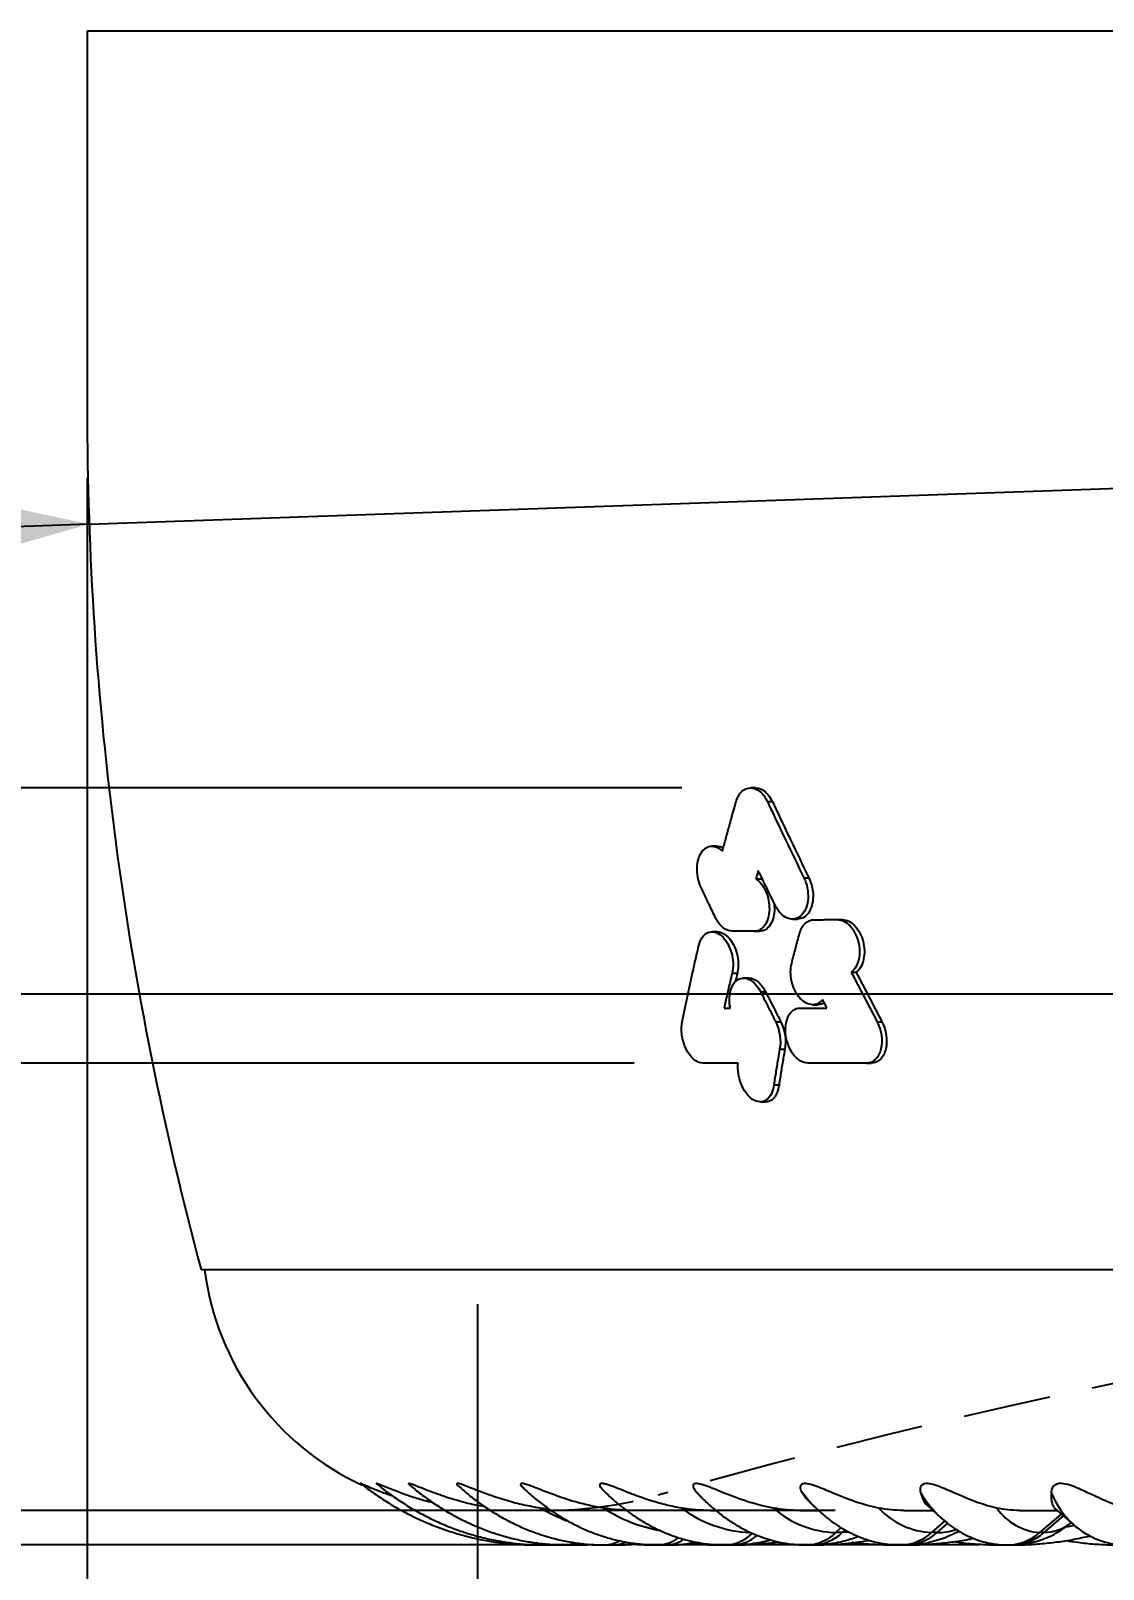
# Model space of a CAD drawing. Header units: millimetres. Extents: x 10 to 412, y 8 to 584.
# Drawn here: x 291.23 to 306.82, y 323.95 to 346.31 of the extents above; entities that cross this region are included whole.
import ezdxf

# ---------------------------------------------------------------- set-up
doc = ezdxf.new("R2010")
doc.units = ezdxf.units.MM
doc.linetypes.add('HIDDEN', pattern=[1.905, 1.27, -0.635])
for name, color, linetype in [('DETAIL', 3, 'Continuous'), ('DIMENSIONS', 2, 'Continuous'), ('HIDDEN', 3, 'HIDDEN'), ('TEXT', 2, 'Continuous')]:
    doc.layers.add(name, color=color, linetype=linetype)
doc.layers.add('OUTLINE', color=7, linetype='Continuous', lineweight=25)
doc.styles.add('SLDTEXTSTYLE0', font='TXT', dxfattribs={"width": 0.75})
doc.dimstyles.new('SLDDIMSTYLE0', dxfattribs={"dimtxt": 3.5, "dimasz": 2, "dimexe": 0, "dimexo": 0.0625, "dimgap": 0.875, "dimtad": 1, "dimrnd": 1e-09, "dimzin": 12, "dimdsep": 46, "dimtxsty": 'SLDTEXTSTYLE0', "dimsah": 1, "dimcen": 0.09, "dimadec": 0, "dimazin": 3, "dimtfac": 1, "dimtmove": 0, "dimatfit": 0, "dimfxl": 0, "dimfrac": 2, "dimtolj": 1, "dimtzin": 12, "dimarcsym": 0})
doc.dimstyles.new('SLDDIMSTYLE1', dxfattribs={"dimtxt": 3.5, "dimasz": 2, "dimexe": 0, "dimexo": 0.0625, "dimgap": 0.875, "dimtad": 1, "dimrnd": 1e-09, "dimzin": 12, "dimdsep": 46, "dimtxsty": 'SLDTEXTSTYLE0', "dimsah": 1, "dimcen": 0, "dimadec": 0, "dimazin": 3, "dimtfac": 1, "dimtofl": 0, "dimtmove": 0, "dimatfit": 3, "dimfxl": 0, "dimfrac": 2, "dimtolj": 1, "dimtzin": 12, "dimarcsym": 0})
doc.dimstyles.new('SLDDIMSTYLE10', dxfattribs={"dimtxt": 3.5, "dimasz": 2, "dimexe": 0, "dimexo": 0.0625, "dimgap": 0.875, "dimtad": 1, "dimrnd": 1e-09, "dimzin": 12, "dimdsep": 46, "dimtxsty": 'SLDTEXTSTYLE0', "dimsah": 1, "dimcen": 0.09, "dimadec": 0, "dimazin": 3, "dimtol": 1, "dimtp": 1.4, "dimtm": 1.4, "dimtfac": 1, "dimtofl": 0, "dimtmove": 0, "dimatfit": 3, "dimfxl": 0, "dimfrac": 2, "dimtolj": 1, "dimarcsym": 0})
doc.dimstyles.new('SLDDIMSTYLE12', dxfattribs={"dimtxt": 0.18, "dimasz": 2, "dimexe": 0, "dimexo": 0.0625, "dimgap": 0, "dimtad": 0, "dimtih": 1, "dimtoh": 1, "dimdec": 0, "dimrnd": 1e-09, "dimzin": 0, "dimdsep": 46, "dimtxsty": 'Standard', "dimsah": 1, "dimcen": 0.09, "dimadec": 0, "dimazin": 0, "dimtfac": 2, "dimtdec": 0, "dimtofl": 0, "dimtmove": 0, "dimatfit": 3, "dimfxl": 0, "dimfrac": 2, "dimtolj": 1, "dimtzin": 0, "dimarcsym": 0})
doc.dimstyles.new('SLDDIMSTYLE3', dxfattribs={"dimtxt": 3.5, "dimasz": 1, "dimexe": 0, "dimexo": 0.0625, "dimgap": 0.875, "dimtad": 1, "dimrnd": 1e-09, "dimdsep": 46, "dimtxsty": 'SLDTEXTSTYLE0', "dimblk1": 'DOT', "dimsah": 1, "dimcen": 0.09, "dimadec": 0, "dimazin": 2, "dimtfac": 1, "dimtmove": 0, "dimatfit": 0, "dimldrblk": 'DOT', "dimfxl": 0, "dimfrac": 2, "dimtolj": 1, "dimtzin": 12, "dimarcsym": 0})
doc.dimstyles.new('SLDDIMSTYLE4', dxfattribs={"dimtxt": 3.5, "dimasz": 2, "dimexe": 0, "dimexo": 0.0625, "dimgap": 0.875, "dimtad": 1, "dimrnd": 1e-09, "dimzin": 12, "dimdsep": 46, "dimtxsty": 'SLDTEXTSTYLE0', "dimsah": 1, "dimcen": 0.09, "dimadec": 0, "dimazin": 3, "dimtol": 1, "dimtp": 1.5, "dimtm": 1.5, "dimtfac": 1, "dimtofl": 0, "dimtmove": 0, "dimatfit": 3, "dimfxl": 0, "dimfrac": 2, "dimtolj": 1, "dimarcsym": 0})
doc.dimstyles.new('SLDDIMSTYLE8', dxfattribs={"dimtxt": 3.5, "dimasz": 2, "dimexe": 0, "dimexo": 0.0625, "dimgap": 0.875, "dimtad": 1, "dimrnd": 1e-09, "dimzin": 12, "dimdsep": 46, "dimtxsty": 'SLDTEXTSTYLE0', "dimsah": 1, "dimcen": 0.09, "dimadec": 0, "dimazin": 3, "dimtfac": 1, "dimtofl": 0, "dimtmove": 0, "dimatfit": 3, "dimfxl": 0, "dimfrac": 2, "dimtolj": 1, "dimtzin": 12, "dimarcsym": 0})
doc.dimstyles.new('SLDDIMSTYLE9', dxfattribs={"dimtxt": 3.5, "dimasz": 2, "dimexe": 0, "dimexo": 0.0625, "dimgap": 0.875, "dimtad": 1, "dimrnd": 1e-09, "dimzin": 12, "dimdsep": 46, "dimtxsty": 'SLDTEXTSTYLE0', "dimsah": 1, "dimcen": 0, "dimadec": 0, "dimazin": 3, "dimtfac": 1, "dimtofl": 0, "dimtmove": 0, "dimatfit": 3, "dimfxl": 0, "dimfrac": 2, "dimtolj": 1, "dimtzin": 12, "dimarcsym": 0})

# ---------------------------------------------------------------- blocks, each defined once
blk = doc.blocks.new('_D_1')
at = {"layer": 'DIMENSIONS'}
blk.add_line((312.899, 327.714), (304.925, 381.509), dxfattribs=at)
blk.add_solid([(312.899, 327.714), (313.1, 329.766), (312.111, 329.619)], dxfattribs=at)
at = {"layer": 'DIMENSIONS', "char_height": 3.5, "attachment_point": 1, "rotation": 278.4315, "style": 'SLDTEXTSTYLE0'}
for s, insert in [('R', (309.62, 380.601)), ('100,95', (310.035, 377.798))]:
    blk.add_mtext(s, dxfattribs=dict(at, insert=insert))
blk = doc.blocks.new('_Dot')
at = {"color": 0, "linetype": 'ByBlock', "lineweight": -2}
blk.add_line((-0.5, 0), (-1, 0), dxfattribs=at)
at = {"color": 0, "linetype": 'ByBlock', "const_width": 0.5}
blk.add_lwpolyline([(-0.25, 0, 1), (0.25, 0, 1)], format="xyb", close=True, dxfattribs=at)
blk = doc.blocks.new('_D_3')
at = {"layer": 'DIMENSIONS'}
for p, q in [((283.904, 324.805), (283.904, 328.805)), ((297.725, 324.805), (281.904, 324.805)), ((283.904, 324.805), (283.904, 324.305)), ((299.099, 324.305), (281.904, 324.305)), ((283.904, 324.305), (283.904, 311.486))]:
    blk.add_line(p, q, dxfattribs=at)
blk.add_solid([(283.904, 324.305), (283.404, 322.305), (284.404, 322.305)], dxfattribs=at)
at = {"layer": 'DIMENSIONS', "rotation": 270.0000000000004}
blk.add_blockref('_Dot', (283.904, 324.805), dxfattribs=at)
at = {"layer": 'DIMENSIONS', "insert": (279.392, 313.074), "char_height": 3.5, "attachment_point": 1, "rotation": 90, "style": 'SLDTEXTSTYLE0'}
blk.add_mtext('0,5', dxfattribs=at)
blk = doc.blocks.new('_D_4')
at = {"layer": 'DIMENSIONS'}
for p, q in [((316.213, 571.805), (257.7, 571.805)), ((259.7, 324.805), (259.7, 571.805)), ((297.725, 324.805), (257.7, 324.805))]:
    blk.add_line(p, q, dxfattribs=at)
for points in [[(259.7, 571.805), (259.2, 569.805), (260.2, 569.805)], [(259.7, 324.805), (260.2, 326.805), (259.2, 326.805)]]:
    blk.add_solid(points, dxfattribs=at)
at = {"layer": 'DIMENSIONS', "attachment_point": 1, "rotation": 90, "style": 'SLDTEXTSTYLE0'}
for s, insert, char_height in [('±1,50', (256.2, 448.683), 2.5), ('247', (255.188, 439.632), 3.5)]:
    blk.add_mtext(s, dxfattribs=dict(at, insert=insert, char_height=char_height))
blk = doc.blocks.new('_D_19')
at = {"layer": 'DIMENSIONS'}
for p, q in [((311.761, 332.305), (267.15, 332.305)), ((269.15, 324.805), (269.15, 332.305)), ((297.725, 324.805), (267.15, 324.805)), ((269.15, 324.805), (269.15, 316.6))]:
    blk.add_line(p, q, dxfattribs=at)
for points in [[(269.15, 332.305), (268.65, 330.305), (269.65, 330.305)], [(269.15, 324.805), (269.65, 326.805), (268.65, 326.805)]]:
    blk.add_solid(points, dxfattribs=at)
at = {"layer": 'DIMENSIONS', "insert": (264.638, 316.6), "char_height": 3.5, "attachment_point": 1, "rotation": 90, "style": 'SLDTEXTSTYLE0'}
blk.add_mtext('7,5', dxfattribs=at)
blk = doc.blocks.new('_D_32')
at = {"layer": 'DIMENSIONS'}
for q in [(340.05, 340.805), (281.446, 338.767)]:
    blk.add_line((292.079, 339.137), q, dxfattribs=at)
blk.add_solid([(292.079, 339.137), (290.063, 339.567), (290.098, 338.568)], dxfattribs=at)
at = {"layer": 'DIMENSIONS', "insert": (281.289, 343.273), "char_height": 3.5, "attachment_point": 1, "rotation": 1.9917, "style": 'SLDTEXTSTYLE0'}
blk.add_mtext('R48', dxfattribs=at)
blk = doc.blocks.new('_D_34')
at = {"layer": 'DIMENSIONS'}
for p, q in [((297.725, 327.805), (297.725, 305.606)), ((357.675, 327.805), (357.675, 305.606)), ((357.675, 307.606), (297.725, 307.606))]:
    blk.add_line(p, q, dxfattribs=at)
for points in [[(297.725, 307.606), (299.725, 307.106), (299.725, 308.106)], [(357.675, 307.606), (355.675, 308.106), (355.675, 307.106)]]:
    blk.add_solid(points, dxfattribs=at)
at = {"layer": 'DIMENSIONS', "char_height": 3.5, "attachment_point": 1, "style": 'SLDTEXTSTYLE0'}
for s, insert in [('%%c', (319.242, 312.118)), ('59,95', (324.521, 312.171))]:
    blk.add_mtext(s, dxfattribs=dict(at, insert=insert))
blk = doc.blocks.new('_D_35')
at = {"layer": 'DIMENSIONS'}
for p, q in [((275.693, 335.305), (275.693, 341.583)), ((300.692, 335.305), (273.693, 335.305)), ((275.693, 331.305), (275.693, 335.305)), ((299.999, 331.305), (273.693, 331.305)), ((275.693, 331.305), (275.693, 327.305))]:
    blk.add_line(p, q, dxfattribs=at)
for points in [[(275.693, 335.305), (276.193, 337.305), (275.193, 337.305)], [(275.693, 331.305), (275.193, 329.305), (276.193, 329.305)]]:
    blk.add_solid(points, dxfattribs=at)
at = {"layer": 'DIMENSIONS', "insert": (271.181, 338.997), "char_height": 3.5, "attachment_point": 1, "rotation": 90, "style": 'SLDTEXTSTYLE0'}
blk.add_mtext('4', dxfattribs=at)
blk = doc.blocks.new('_D_39')
at = {"layer": 'DIMENSIONS'}
for p, q in [((299.999, 331.305), (273.693, 331.305)), ((275.693, 324.805), (275.693, 331.305)), ((302.92, 324.805), (273.693, 324.805)), ((275.693, 324.805), (275.693, 316.6))]:
    blk.add_line(p, q, dxfattribs=at)
for points in [[(275.693, 331.305), (275.193, 329.305), (276.193, 329.305)], [(275.693, 324.805), (276.193, 326.805), (275.193, 326.805)]]:
    blk.add_solid(points, dxfattribs=at)
at = {"layer": 'DIMENSIONS', "insert": (271.181, 316.6), "char_height": 3.5, "attachment_point": 1, "rotation": 90, "style": 'SLDTEXTSTYLE0'}
blk.add_mtext('6,5', dxfattribs=at)
blk = doc.blocks.new('_D_40')
at = {"layer": 'DIMENSIONS'}
for p, q in [((292.05, 339.805), (292.05, 299.372)), ((363.35, 339.805), (363.35, 299.372)), ((363.35, 301.372), (292.05, 301.372))]:
    blk.add_line(p, q, dxfattribs=at)
for points in [[(292.05, 301.372), (294.05, 300.872), (294.05, 301.872)], [(363.35, 301.372), (361.35, 301.872), (361.35, 300.872)]]:
    blk.add_solid(points, dxfattribs=at)
at = {"layer": 'DIMENSIONS', "attachment_point": 1, "style": 'SLDTEXTSTYLE0'}
for s, insert, char_height in [('%%c', (315.741, 305.884), 3.5), ('71,3', (321.02, 305.937), 3.5), ('±1,40', (331.364, 304.926), 2.5)]:
    blk.add_mtext(s, dxfattribs=dict(at, insert=insert, char_height=char_height))

msp = doc.modelspace()

# ---------------------------------------------------------------- linework, layer by layer
at = {"layer": 'DETAIL'}
for p, q in [((292.05013, 346.30517), (363.35013, 346.30517)), ((301.93708, 335.10517), (302.01035, 335.10517)), ((302.46871, 333.99652), (302.54098, 333.99652)), ((301.42456, 332.6138), (301.50064, 332.6138)), ((301.83763, 332.34069), (301.91269, 332.34069)), ((302.05817, 331.90459), (302.1329, 331.90459)), ((303.53244, 331.90518), (303.60287, 331.90518)), ((300.93071, 325.04574), (300.91261, 325.06514)), ((304.51429, 324.65354), (304.3248, 324.48392)), ((304.55386, 324.62027), (304.40154, 324.48392)), ((306.20623, 324.75311), (305.89444, 324.48392)), ((306.23733, 324.72633), (305.95654, 324.48392)), ((306.39366, 324.58662), (306.28335, 324.56451)), ((303.00957, 324.55559), (302.93306, 324.48392)), ((303.02385, 324.48392), (302.93306, 324.48392)), ((303.06592, 324.52333), (303.02385, 324.48392)), ((303.12685, 324.48832), (303.02385, 324.48392)), ((304.40154, 324.48392), (304.3248, 324.48392)), ((305.95654, 324.48392), (305.89444, 324.48392))]:
    msp.add_line(p, q, dxfattribs=at)
at = {"layer": 'DETAIL', "flags": 128}
for points in [[(302.63262, 324.84977), (302.54152, 324.94514), (302.44132, 325.06514)], [(298.74798, 324.31595), (298.73526, 324.31259), (298.6729, 324.30517), (298.67287, 324.30517)], [(299.14228, 324.33166), (299.08092, 324.31259), (299.01104, 324.30517), (299.011, 324.30517)], [(299.24842, 324.31992), (299.22002, 324.31259), (299.15014, 324.30517)]]:
    msp.add_lwpolyline(points, dxfattribs=at)
at = {"layer": 'DETAIL'}
for centre, radius, start, end in [((305.64455, 325.96647), 1.73481, 211.302585, 226.77786), ((307.32667, 325.59599), 1.37123, 202.776134, 226.600866), ((300.03232, 327.25233), 2.78626, 239.986401, 248.753562), ((300.78483, 326.74213), 2.26489, 237.137194, 259.568149), ((301.76498, 326.28863), 1.80582, 233.357388, 267.54035), ((302.97335, 325.9256), 1.44224, 228.845213, 268.399349), ((304.37701, 325.60391), 1.1212, 222.969478, 267.330808), ((305.96381, 325.32621), 0.84514, 215.146829, 265.291705), ((305.9354, 325.1698), 0.68621, 271.765404, 307.58307), ((299.56527, 324.72822), 0.42306, 270.299164, 300.922407), ((300.33404, 324.80776), 0.50261, 270.457817, 307.27597), ((300.44992, 324.80761), 0.50246, 270.559449, 302.939437), ((301.30952, 324.88727), 0.58215, 270.722663, 314.543143), ((301.41399, 324.88345), 0.57833, 270.703115, 310.194557), ((302.49096, 324.94118), 0.63604, 270.500338, 314.03479), ((302.58106, 324.94285), 0.63772, 270.565373, 313.974557), ((303.86416, 324.98802), 0.68286, 270.315906, 312.42067), ((303.94044, 324.98919), 0.68404, 270.359599, 312.382843), ((304.39844, 325.38269), 0.89878, 270.197392, 288.202676), ((305.41838, 325.02844), 0.72328, 270.185668, 311.16217), ((305.4802, 325.0292), 0.72404, 270.21481, 311.139577), ((299.69359, 324.72522), 0.42006, 270.317388, 294.779251)]:
    msp.add_arc(centre, radius, start, end, dxfattribs=at)
at = {"layer": 'HIDDEN'}
for centre, radius, start, end in [((327.70013, 227.85991), 100.94525, 74.2800963, 105.7199037), ((298.72494, 330.80517), 6, 270, 285.719904)]:
    msp.add_arc(centre, radius, start, end, dxfattribs=at)
at = {"layer": 'OUTLINE'}
for p, q in [((292.05013, 346.30517), (292.05013, 340.80516)), ((301.7657, 335.30516), (301.69116, 335.30516)), ((301.20518, 334.45637), (301.12838, 334.45637)), ((301.77117, 333.98334), (301.84545, 333.98334)), ((301.8518, 334.00682), (301.84545, 333.98334)), ((301.84545, 333.98334), (301.87877, 333.95094)), ((302.30203, 333.39654), (302.37594, 333.39654)), ((302.95375, 333.39003), (303.02495, 333.39003)), ((301.20803, 333.21381), (301.13041, 333.21381)), ((301.74701, 333.22029), (301.82178, 333.22029)), ((303.1566, 332.627), (303.22767, 332.627)), ((301.66575, 332.54125), (301.58847, 332.54125)), ((301.30831, 332.10516), (301.39637, 332.10516)), ((301.39318, 332.14152), (301.38507, 332.10516)), ((302.41253, 332.10518), (302.80199, 332.10518)), ((302.59499, 332.15395), (302.66969, 332.15395)), ((302.11461, 331.50572), (302.18945, 331.50572)), ((301.51235, 331.30517), (300.99858, 331.30517)), ((303.37733, 331.30517), (302.52404, 331.30517)), ((303.37733, 331.30517), (303.44862, 331.30517)), ((302.03113, 330.98796), (302.10662, 330.98796)), ((301.83298, 330.74168), (301.9113, 330.74168)), ((293.70631, 328.30517), (361.69396, 328.30517)), ((300.91261, 325.06514), (300.92402, 325.05492)), ((300.923, 325.05392), (300.93091, 325.04553)), ((298.76328, 324.82601), (298.63862, 324.83969)), ((301.11207, 324.80517), (301.18788, 324.80517)), ((302.41961, 324.80517), (302.67899, 324.80517)), ((302.53768, 324.94154), (302.64035, 324.84225)), ((302.64035, 324.84225), (302.63262, 324.84977)), ((303.91955, 324.80517), (304.34266, 324.80517)), ((304.27018, 324.87068), (304.46026, 324.6989)), ((305.60048, 324.80517), (306.14572, 324.80517)), ((306.11869, 324.82842), (306.38506, 324.59921)), ((304.46026, 324.6989), (304.45651, 324.70231)), ((298.55568, 324.30517), (298.6729, 324.30517)), ((298.6729, 324.30517), (298.82164, 324.30517)), ((298.82164, 324.30517), (298.9268, 324.30703)), ((298.82164, 324.30517), (298.82482, 324.30517)), ((298.82482, 324.30517), (298.93284, 324.30689)), ((298.89455, 324.30628), (298.98585, 324.30517)), ((298.98585, 324.30517), (299.01104, 324.30517)), ((299.01104, 324.30517), (299.15014, 324.30517)), ((299.15014, 324.30517), (299.15648, 324.30517)), ((299.52998, 324.30517), (299.56752, 324.30517)), ((299.56752, 324.30517), (299.69592, 324.30517)), ((299.69592, 324.30517), (299.70537, 324.30517)), ((305.01497, 324.30517), (300.09934, 324.30517)), ((300.28849, 324.30517), (300.33811, 324.30517)), ((300.33811, 324.30517), (300.45483, 324.30517)), ((300.45483, 324.30517), (300.46731, 324.30517)), ((301.25563, 324.30517), (301.31694, 324.30517)), ((301.31694, 324.30517), (301.42109, 324.30517)), ((301.42109, 324.30517), (301.43652, 324.30517)), ((302.42403, 324.30517), (302.49656, 324.30517)), ((302.49656, 324.30517), (302.58735, 324.30517)), ((302.58735, 324.30517), (302.6056, 324.30517)), ((303.78479, 324.30517), (303.868, 324.30517)), ((303.868, 324.30517), (303.94473, 324.30517)), ((303.94473, 324.30517), (303.96568, 324.30517)), ((305.32756, 324.30517), (305.42081, 324.30517)), ((305.42081, 324.30517), (305.48291, 324.30517)), ((305.48291, 324.30517), (305.50638, 324.30517))]:
    msp.add_line(p, q, dxfattribs=at)
at = {"layer": 'OUTLINE', "flags": 128}
msp.add_lwpolyline([(301.95625, 324.3271), (302.13226, 324.31369), (302.42403, 324.30517)], dxfattribs=at)
at = {"layer": 'OUTLINE'}
for centre, radius, start, end in [((340.05013, 340.80517), 48, 180, 195.094787), ((297.72494, 328.80517), 4, 187.180756, 245.195469), ((302.60561, 329.30517), 5, 270, 279.27785)]:
    msp.add_arc(centre, radius, start, end, dxfattribs=at)
for points, knots in [([(301.48308, 335.10516), (301.50049, 335.16469), (301.52835, 335.21551), (301.60061, 335.28562), (301.64479, 335.3051), (301.73819, 335.30523), (301.7859, 335.28595), (301.87144, 335.21574), (301.90881, 335.16479), (301.93708, 335.10516)], [0, 0, 0, 0, 0.25, 0.25, 0.5, 0.5, 0.75, 0.75, 1, 1, 1, 1]), ([(301.28305, 334.38333), (301.29922, 334.44363), (301.31552, 334.50394), (301.33196, 334.56425), (301.3484, 334.62456), (301.36498, 334.68488), (301.3817, 334.74521), (301.41495, 334.86517), (301.44875, 334.98516), (301.48308, 335.10516)], [0, 0, 0, 0, 0.000208377466, 0.000208377466, 0.000208377466, 0.000416754931, 0.000416754931, 0.000416754931, 0.000831112896, 0.000831112896, 0.000831112896, 0.000831112896]), ([(301.76562, 335.30441), (301.79286, 335.30109), (301.84862, 335.29427), (301.92943, 335.23293), (301.98185, 335.16271), (302.00515, 335.11567), (302.01035, 335.10517)], [0, 0, 0, 0, 0.29043383, 0.59464026, 0.90955691, 1, 1, 1, 1]), ([(301.93708, 335.10516), (301.98055, 335.01247), (302.02427, 334.91979), (302.06822, 334.82713), (302.11218, 334.73446), (302.15637, 334.64181), (302.2008, 334.54918), (302.28918, 334.3649), (302.37849, 334.18067), (302.46871, 333.99652)], [0, 0, 0, 0, 0.00032004285, 0.00032004285, 0.00032004285, 0.00064008572, 0.00064008572, 0.00064008572, 0.00127679209, 0.00127679209, 0.00127679209, 0.00127679209]), ([(302.01035, 335.10516), (302.05377, 335.01241), (302.09743, 334.91967), (302.14133, 334.82695), (302.18523, 334.73423), (302.22936, 334.64152), (302.27374, 334.54882), (302.3619, 334.36466), (302.45099, 334.18055), (302.54098, 333.99652)], [0, 0, 0, 0, 0.00032004286, 0.00032004286, 0.00032004286, 0.00064008573, 0.00064008573, 0.00064008573, 0.00127597909, 0.00127597909, 0.00127597909, 0.00127597909]), ([(300.9742, 333.85582), (300.93766, 333.93398), (300.91682, 334.02361), (300.91329, 334.19912), (300.93084, 334.28241), (300.99992, 334.40751), (301.05171, 334.44798), (301.16719, 334.46237), (301.22963, 334.43608), (301.28305, 334.38333)], [0, 0, 0, 0, 0.25, 0.25, 0.5, 0.5, 0.75, 0.75, 1, 1, 1, 1]), ([(301.20513, 334.45591), (301.23252, 334.45479), (301.26351, 334.45353), (301.29215, 334.43181), (301.29548, 334.42928)], [0, 0, 0, 0, 0.88368822, 1, 1, 1, 1]), ([(301.77117, 333.98334), (301.83012, 333.9437), (301.88095, 333.87769), (301.95032, 333.71647), (301.96761, 333.6253), (301.96326, 333.4514), (301.94122, 333.37075), (301.86357, 333.25447), (301.80786, 333.22042), (301.74701, 333.22029)], [0, 0, 0, 0, 0.25, 0.25, 0.5, 0.5, 0.75, 0.75, 1, 1, 1, 1]), ([(301.80433, 334.10516), (301.80155, 334.09499), (301.79877, 334.08482), (301.79599, 334.07465), (301.79321, 334.06447), (301.79044, 334.0543), (301.78767, 334.04413), (301.78216, 334.02386), (301.77666, 334.0036), (301.77117, 333.98334)], [0, 0, 0, 0, 0.000035169024, 0.000035169024, 0.000035169024, 0.000070338048, 0.000070338048, 0.000070338048, 0.00014039702, 0.00014039702, 0.00014039702, 0.00014039702]), ([(302.05104, 333.59652), (302.03025, 333.63897), (302.00951, 333.68142), (301.98882, 333.72387), (301.96812, 333.76632), (301.94748, 333.80878), (301.92689, 333.85124), (301.88584, 333.93586), (301.84499, 334.02051), (301.80433, 334.10516)], [0, 0, 0, 0, 0.000146832819, 0.000146832819, 0.000146832819, 0.000293665637, 0.000293665637, 0.000293665637, 0.000586323262, 0.000586323262, 0.000586323262, 0.000586323262]), ([(302.46871, 333.99652), (302.51252, 333.90591), (302.53372, 333.79895), (302.52173, 333.60052), (302.48799, 333.51001), (302.38017, 333.40019), (302.30539, 333.3824), (302.16195, 333.43658), (302.09552, 333.5065), (302.05104, 333.59652)], [0, 0, 0, 0, 0.25, 0.25, 0.5, 0.5, 0.75, 0.75, 1, 1, 1, 1]), ([(302.54098, 333.99652), (302.55778, 333.95482), (302.59231, 333.86905), (302.60641, 333.72572), (302.58811, 333.59019), (302.53754, 333.48146), (302.46357, 333.40981), (302.40396, 333.40091), (302.3751, 333.3966)], [0, 0, 0, 0, 0.16509212, 0.33954441, 0.51268392, 0.68325166, 0.84662661, 1, 1, 1, 1]), ([(301.1822, 333.42054), (301.16469, 333.45686), (301.14722, 333.49318), (301.12978, 333.5295), (301.11235, 333.56582), (301.09495, 333.60214), (301.07759, 333.63847), (301.04298, 333.71091), (301.00851, 333.78336), (300.9742, 333.85582)], [0, 0, 0, 0, 0.000125772451, 0.000125772451, 0.000125772451, 0.000251544901, 0.000251544901, 0.000251544901, 0.000502342463, 0.000502342463, 0.000502342463, 0.000502342463]), ([(302.03129, 333.63694), (302.03548, 333.59889), (302.04492, 333.51317), (302.02033, 333.38972), (301.96717, 333.28774), (301.89634, 333.22949), (301.84428, 333.22307), (301.82178, 333.22029)], [0, 0, 0, 0, 0.18113997, 0.40808772, 0.62973819, 0.83997189, 1, 1, 1, 1]), ([(301.42444, 333.2211), (301.37889, 333.22173), (301.33239, 333.24106), (301.24819, 333.31117), (301.21096, 333.36147), (301.1822, 333.42054)], [0, 0, 0, 0, 0.5, 0.5, 1, 1, 1, 1]), ([(302.40526, 333.18979), (302.42156, 333.24879), (302.44868, 333.29939), (302.52075, 333.36945), (302.56555, 333.38871), (302.61351, 333.38923)], [0, 0, 0, 0, 0.5, 0.5, 1, 1, 1, 1]), ([(302.61351, 333.38923), (302.64289, 333.3893), (302.67232, 333.38937), (302.70181, 333.38944), (302.73129, 333.38951), (302.76083, 333.38958), (302.79043, 333.38965), (302.84469, 333.38978), (302.89913, 333.38991), (302.95375, 333.39003)], [0, 0, 0, 0, 0.000125773886, 0.000125773886, 0.000125773886, 0.000251547772, 0.000251547772, 0.000251547772, 0.000482171174, 0.000482171174, 0.000482171174, 0.000482171174]), ([(302.95375, 333.39003), (303.01795, 333.38951), (303.08359, 333.35679), (303.19367, 333.23948), (303.23512, 333.15917), (303.27998, 332.98491), (303.2827, 332.89425), (303.24749, 332.73349), (303.20958, 332.66649), (303.15661, 332.627)], [0, 0, 0, 0, 0.25, 0.25, 0.5, 0.5, 0.75, 0.75, 1, 1, 1, 1]), ([(303.02495, 333.39003), (303.08908, 333.38951), (303.15464, 333.35666), (303.26448, 333.23916), (303.30576, 333.15884), (303.35047, 332.98479), (303.35322, 332.89424), (303.31826, 332.73361), (303.28053, 332.66654), (303.22767, 332.627)], [0, 0, 0, 0, 0.25, 0.25, 0.5, 0.5, 0.75, 0.75, 1, 1, 1, 1]), ([(300.94007, 333.01381), (300.96149, 333.10362), (301.0079, 333.17346), (301.13081, 333.22793), (301.20563, 333.21054), (301.3333, 333.10006), (301.38545, 333.00923), (301.44137, 332.81068), (301.44545, 332.70416), (301.42456, 332.6138)], [0, 0, 0, 0, 0.25, 0.25, 0.5, 0.5, 0.75, 0.75, 1, 1, 1, 1]), ([(301.20796, 333.21307), (301.234, 333.20969), (301.28714, 333.20281), (301.36597, 333.14297), (301.43522, 333.05161), (301.48793, 332.93144), (301.51596, 332.79403), (301.51487, 332.68485), (301.50352, 332.62819), (301.50064, 332.6138)], [0, 0, 0, 0, 0.1412604, 0.28821521, 0.43945183, 0.599024, 0.76756173, 0.94096348, 1, 1, 1, 1]), ([(301.74701, 333.22029), (301.71873, 333.22036), (301.6905, 333.22043), (301.66233, 333.2205), (301.63416, 333.22057), (301.60605, 333.22064), (301.57799, 333.22071), (301.52662, 333.22084), (301.47544, 333.22097), (301.42444, 333.2211)], [0, 0, 0, 0, 0.000125773886, 0.000125773886, 0.000125773886, 0.000251547773, 0.000251547773, 0.000251547773, 0.000481805624, 0.000481805624, 0.000481805624, 0.000481805624]), ([(302.29022, 332.7545), (302.29961, 332.79078), (302.30905, 332.82706), (302.31854, 332.86335), (302.32802, 332.89963), (302.33756, 332.93592), (302.34716, 332.97221), (302.36632, 333.04472), (302.38569, 333.11725), (302.40526, 333.18979)], [0, 0, 0, 0, 0.000125775276, 0.000125775276, 0.000125775276, 0.000251550552, 0.000251550552, 0.000251550552, 0.000502861382, 0.000502861382, 0.000502861382, 0.000502861382]), ([(300.69867, 331.90517), (300.73609, 332.08974), (300.77493, 332.27441), (300.81516, 332.45916), (300.83528, 332.55156), (300.85576, 332.64398), (300.87657, 332.73641), (300.89739, 332.82886), (300.91856, 332.92132), (300.94007, 333.01381)], [0, 0, 0, 0, 0.00064029979, 0.00064029979, 0.00064029979, 0.00096050684, 0.00096050684, 0.00096050684, 0.0012807314, 0.0012807314, 0.0012807314, 0.0012807314]), ([(302.73914, 332.22699), (302.69543, 332.17448), (302.63703, 332.14767), (302.51064, 332.1628), (302.44702, 332.20423), (302.34527, 332.33035), (302.30752, 332.41396), (302.27013, 332.58762), (302.27032, 332.67676), (302.29022, 332.7545)], [0, 0, 0, 0, 0.25, 0.25, 0.5, 0.5, 0.75, 0.75, 1, 1, 1, 1]), ([(303.15661, 332.627), (303.18757, 332.56682), (303.21862, 332.50664), (303.24976, 332.44647), (303.29648, 332.35621), (303.34339, 332.26598), (303.39051, 332.17576), (303.43762, 332.08554), (303.48493, 331.99534), (303.53244, 331.90517)], [0, 0, 0, 0, 0.000208529726, 0.000208529726, 0.000208529726, 0.000521341157, 0.000521341157, 0.000521341157, 0.00083416902, 0.00083416902, 0.00083416902, 0.00083416902]), ([(303.22767, 332.627), (303.25857, 332.56682), (303.28957, 332.50665), (303.32065, 332.44649), (303.36729, 332.35623), (303.41413, 332.26599), (303.46117, 332.17577), (303.5082, 332.08555), (303.55544, 331.99535), (303.60287, 331.90517)], [0, 0, 0, 0, 0.000208376414, 0.000208376414, 0.000208376414, 0.000521011933, 0.000521011933, 0.000521011933, 0.000833663923, 0.000833663923, 0.000833663923, 0.000833663923]), ([(301.42456, 332.6138), (301.41458, 332.5714), (301.40467, 332.529), (301.39484, 332.48661), (301.38009, 332.42301), (301.3655, 332.35943), (301.35108, 332.29586), (301.33666, 332.23228), (301.3224, 332.16872), (301.30831, 332.10517)], [0, 0, 0, 0, 0.00014692098, 0.00014692098, 0.00014692098, 0.000367308336, 0.000367308336, 0.000367308336, 0.00058770143, 0.00058770143, 0.00058770143, 0.00058770143]), ([(301.39637, 332.10517), (301.37966, 332.19281), (301.38049, 332.28099), (301.42045, 332.43103), (301.45963, 332.49083), (301.5627, 332.54976), (301.62584, 332.54768), (301.74505, 332.48062), (301.79861, 332.41807), (301.83763, 332.3407)], [0, 0, 0, 0, 0.25, 0.25, 0.5, 0.5, 0.75, 0.75, 1, 1, 1, 1]), ([(301.50064, 332.6138), (301.49072, 332.5714), (301.48087, 332.529), (301.4711, 332.48661), (301.47086, 332.48557), (301.47062, 332.48453), (301.47038, 332.48349)], [0, 0, 0, 0, 0.000146832803, 0.000146832803, 0.000146832803, 0.000150429331, 0.000150429331, 0.000150429331, 0.000150429331]), ([(301.66598, 332.53733), (301.67247, 332.53852), (301.70491, 332.54445), (301.7685, 332.51411), (301.84945, 332.44859), (301.8909, 332.37787), (301.91269, 332.34069)], [0, 0, 0, 0, 0.074188592, 0.370330497, 0.668949783, 1, 1, 1, 1]), ([(301.83763, 332.3407), (301.85587, 332.30434), (301.87414, 332.26799), (301.89245, 332.23164), (301.91991, 332.17712), (301.94746, 332.12261), (301.97508, 332.0681), (302.0027, 332.01359), (302.0304, 331.95909), (302.05818, 331.9046)], [0, 0, 0, 0, 0.000125913888, 0.000125913888, 0.000125913888, 0.000314788434, 0.000314788434, 0.000314788434, 0.000503666597, 0.000503666597, 0.000503666597, 0.000503666597]), ([(301.9127, 332.3407), (301.93091, 332.30434), (301.94915, 332.26799), (301.96743, 332.23164), (301.99485, 332.17712), (302.02235, 332.12261), (302.04993, 332.0681), (302.07751, 332.01359), (302.10517, 331.95909), (302.1329, 331.9046)], [0, 0, 0, 0, 0.000125838418, 0.000125838418, 0.000125838418, 0.000314599767, 0.000314599767, 0.000314599767, 0.000503364743, 0.000503364743, 0.000503364743, 0.000503364743]), ([(302.75978, 332.18694), (302.75165, 332.17969), (302.72546, 332.1563), (302.69128, 332.15732), (302.66771, 332.15802)], [0, 0, 0, 0, 0.3102115, 1, 1, 1, 1]), ([(302.80199, 332.10517), (302.7915, 332.12547), (302.78101, 332.14577), (302.77054, 332.16608), (302.7653, 332.17623), (302.76006, 332.18638), (302.75483, 332.19653), (302.7496, 332.20668), (302.74437, 332.21684), (302.73914, 332.22699)], [0, 0, 0, 0, 0.000070400035, 0.000070400035, 0.000070400035, 0.000105600129, 0.000105600129, 0.000105600129, 0.000140800246, 0.000140800246, 0.000140800246, 0.000140800246]), ([(302.52404, 331.30517), (302.45198, 331.30596), (302.37633, 331.35243), (302.2604, 331.5028), (302.22015, 331.60482), (302.19175, 331.80663), (302.20363, 331.90838), (302.27788, 332.05843), (302.34062, 332.10463), (302.41253, 332.10517)], [0, 0, 0, 0, 0.25, 0.25, 0.5, 0.5, 0.75, 0.75, 1, 1, 1, 1]), ([(300.99858, 331.30516), (300.9537, 331.30569), (300.90703, 331.32586), (300.82178, 331.39949), (300.78351, 331.45265), (300.72509, 331.57379), (300.70503, 331.64198), (300.68526, 331.77785), (300.68667, 331.84461), (300.69867, 331.90517)], [0, 0, 0, 0, 0.25, 0.25, 0.5, 0.5, 0.75, 0.75, 1, 1, 1, 1]), ([(303.53244, 331.90517), (303.59542, 331.78411), (303.61683, 331.63462), (303.57328, 331.45258), (303.54657, 331.39975), (303.47358, 331.32607), (303.42731, 331.30559), (303.37733, 331.30517)], [0, 0, 0, 0, 0.5, 0.5, 0.75, 0.75, 1, 1, 1, 1]), ([(303.60287, 331.90517), (303.66571, 331.78417), (303.68716, 331.6349), (303.64403, 331.45294), (303.6175, 331.40003), (303.54474, 331.32616), (303.49856, 331.30559), (303.44862, 331.30517)], [0, 0, 0, 0, 0.5, 0.5, 0.75, 0.75, 1, 1, 1, 1]), ([(302.11461, 331.50572), (302.10737, 331.46255), (302.10021, 331.41938), (302.09312, 331.37622), (302.08247, 331.31148), (302.07199, 331.24675), (302.06166, 331.18204), (302.05132, 331.11733), (302.04115, 331.05264), (302.03113, 330.98796)], [0, 0, 0, 0, 0.000144832706, 0.000144832706, 0.000144832706, 0.000362087222, 0.000362087222, 0.000362087222, 0.000579347056, 0.000579347056, 0.000579347056, 0.000579347056]), ([(302.18945, 331.50572), (302.18227, 331.46255), (302.17516, 331.41938), (302.16812, 331.37622), (302.15756, 331.31148), (302.14715, 331.24675), (302.1369, 331.18204), (302.12665, 331.11733), (302.11656, 331.05264), (302.10662, 330.98796)], [0, 0, 0, 0, 0.000144771557, 0.000144771557, 0.000144771557, 0.000361934365, 0.000361934365, 0.000361934365, 0.000579102506, 0.000579102506, 0.000579102506, 0.000579102506]), ([(302.03113, 330.98796), (302.01941, 330.89253), (301.98207, 330.81187), (301.86722, 330.73031), (301.791, 330.73318), (301.65278, 330.82368), (301.59194, 330.90844), (301.51681, 331.10151), (301.5015, 331.20925), (301.51235, 331.30516)], [0, 0, 0, 0, 0.25, 0.25, 0.5, 0.5, 0.75, 0.75, 1, 1, 1, 1]), ([(302.10662, 330.98796), (302.09886, 330.94741), (302.08701, 330.88543), (302.05092, 330.82045), (302.00744, 330.7713), (301.95861, 330.74021), (301.91929, 330.74514), (301.90939, 330.74639)], [0, 0, 0, 0, 0.30167329, 0.46108577, 0.62041223, 0.90443992, 1, 1, 1, 1]), ([(296.49419, 325.01243), (296.45569, 325.02515), (296.36142, 325.05628), (296.2328, 325.10735), (296.12669, 325.15246), (296.0657, 325.17945), (296.03466, 325.19304), (296.02244, 325.19793), (296.02648, 325.19548), (296.0278, 325.19468)], [0, 0, 0, 0, 0.19229358, 0.47087398, 0.66135224, 0.77241817, 0.86380393, 0.95541898, 1, 1, 1, 1]), ([(296.02769, 325.19453), (296.052, 325.1756), (296.13808, 325.10859), (296.2909, 325.00153), (296.48771, 324.87742), (296.68998, 324.76506), (296.89691, 324.66437), (297.10801, 324.57573), (297.3227, 324.49929), (297.54042, 324.43522), (297.76061, 324.38368), (297.9827, 324.34474), (298.20613, 324.31863), (298.39737, 324.30667), (298.51393, 324.30556), (298.55568, 324.30517)], [0, 0, 0, 0, 0.03319666, 0.11752296, 0.20174904, 0.28582543, 0.36975185, 0.45352887, 0.53716326, 0.62066426, 0.70404337, 0.7873159, 0.87050109, 0.95361837, 1, 1, 1, 1]), ([(297.0807, 324.91538), (297.05601, 324.92111), (296.96825, 324.94146), (296.81754, 324.98649), (296.65793, 325.04014), (296.52908, 325.08886), (296.43769, 325.12536), (296.35754, 325.15853), (296.29937, 325.18257), (296.26549, 325.19507), (296.25114, 325.19815), (296.2569, 325.19289), (296.26014, 325.18994)], [0, 0, 0, 0, 0.0747636, 0.26571645, 0.45592896, 0.55911862, 0.66206226, 0.74212857, 0.82295213, 0.87686145, 0.93077734, 1, 1, 1, 1]), ([(296.26027, 325.1901), (296.27604, 325.17715), (296.35085, 325.1157), (296.48943, 325.01345), (296.67771, 324.88777), (296.8714, 324.77402), (297.06957, 324.67204), (297.27176, 324.58218), (297.4774, 324.5046), (297.68593, 324.43948), (297.89682, 324.38696), (298.1095, 324.34704), (298.32344, 324.32006), (298.51146, 324.30695), (298.62801, 324.30566), (298.6729, 324.30517)], [0, 0, 0, 0, 0.022722301, 0.10784795, 0.192825918, 0.277575916, 0.362091233, 0.446371167, 0.530423264, 0.614256998, 0.697891314, 0.781350481, 0.86466254, 0.94786103, 1, 1, 1, 1]), ([(297.83214, 324.85938), (297.78187, 324.86775), (297.64387, 324.89072), (297.45837, 324.93949), (297.2783, 324.99456), (297.14234, 325.04122), (297.00616, 325.09226), (296.8914, 325.13823), (296.80797, 325.17148), (296.75808, 325.18982), (296.72803, 325.19793), (296.71694, 325.19513), (296.72845, 325.18451), (296.73535, 325.17815)], [0, 0, 0, 0, 0.11690026, 0.32090172, 0.42464234, 0.52832707, 0.63036151, 0.73525383, 0.79124956, 0.83555438, 0.88015168, 0.92824309, 1, 1, 1, 1]), ([(296.73524, 325.17803), (296.73903, 325.17472), (296.79886, 325.12242), (296.91907, 325.02833), (297.09777, 324.90056), (297.28189, 324.78505), (297.47032, 324.68138), (297.66263, 324.58999), (297.85823, 324.511), (298.05658, 324.44457), (298.25714, 324.39086), (298.45937, 324.34981), (298.66276, 324.32177), (298.84685, 324.30732), (298.963, 324.3058), (299.01104, 324.30517)], [0, 0, 0, 0, 0.00584616, 0.09242992, 0.17879907, 0.26483365, 0.35051429, 0.43583255, 0.52079213, 0.60540577, 0.68969843, 0.77370586, 0.85747366, 0.94105459, 1, 1, 1, 1]), ([(298.63862, 324.83969), (298.55849, 324.85317), (298.39683, 324.88038), (298.14688, 324.94532), (297.93377, 325.01473), (297.7601, 325.07933), (297.64044, 325.12642), (297.54547, 325.16377), (297.48172, 325.18649), (297.44404, 325.1966), (297.42192, 325.19707), (297.42138, 325.18511), (297.43291, 325.17039), (297.44551, 325.16044), (297.44601, 325.16005)], [0, 0, 0, 0, 0.16946613, 0.34188291, 0.51675835, 0.60297247, 0.69085631, 0.75551778, 0.79510678, 0.83503104, 0.86960852, 0.92601181, 0.99707615, 1, 1, 1, 1]), ([(297.44658, 325.16069), (297.48968, 325.12259), (297.58656, 325.03697), (297.74435, 324.91681), (297.91776, 324.7986), (298.09566, 324.69284), (298.27724, 324.59946), (298.462, 324.51869), (298.64935, 324.45065), (298.83876, 324.39547), (299.02969, 324.3531), (299.22165, 324.32382), (299.4011, 324.30776), (299.51646, 324.30596), (299.56752, 324.30517)], [0, 0, 0, 0, 0.07093337, 0.159441841, 0.247470299, 0.334978333, 0.421934908, 0.508335501, 0.594192781, 0.67953946, 0.764428569, 0.848930347, 0.933128321, 1, 1, 1, 1]), ([(299.55583, 324.83969), (299.48522, 324.85205), (299.34345, 324.87686), (299.14943, 324.92774), (298.97682, 324.98144), (298.84138, 325.029), (298.71745, 325.07584), (298.61606, 325.11573), (298.52383, 325.15187), (298.45252, 325.17801), (298.40016, 325.19328), (298.36646, 325.19826), (298.34648, 325.19143), (298.35295, 325.16815), (298.37816, 325.14466), (298.39103, 325.13267)], [0, 0, 0, 0, 0.14717206, 0.29548076, 0.3925271, 0.49023028, 0.55977722, 0.63024214, 0.68126392, 0.73270585, 0.76610875, 0.79959443, 0.84279957, 0.91972173, 1, 1, 1, 1]), ([(298.39088, 325.13251), (298.41238, 325.11175), (298.48399, 325.04263), (298.61206, 324.9367), (298.77403, 324.81521), (298.94067, 324.70676), (299.11085, 324.61082), (299.28412, 324.5278), (299.45987, 324.45781), (299.63751, 324.40085), (299.81653, 324.35694), (299.99641, 324.32622), (300.17041, 324.30828), (300.28439, 324.30616), (300.33811, 324.30517)], [0, 0, 0, 0, 0.03944241, 0.13134783, 0.22258692, 0.3130611, 0.40270737, 0.49149418, 0.57942608, 0.66654971, 0.75294109, 0.83871053, 0.92398941, 1, 1, 1, 1]), ([(300.68723, 324.83969), (300.616, 324.85304), (300.47288, 324.87987), (300.24459, 324.94445), (300.04391, 325.01442), (299.87242, 325.08111), (299.75405, 325.12861), (299.65781, 325.1652), (299.5906, 325.18701), (299.54508, 325.19686), (299.51213, 325.19677), (299.49614, 325.1843), (299.50154, 325.15935), (299.51949, 325.12984), (299.54145, 325.10978), (299.55152, 325.10058)], [0, 0, 0, 0, 0.146935105, 0.295195436, 0.451785105, 0.530006265, 0.609934006, 0.661354504, 0.696393241, 0.731734175, 0.761921442, 0.812326142, 0.877083885, 0.943624328, 1, 1, 1, 1]), ([(299.55002, 325.09897), (299.59758, 325.05288), (299.69269, 324.96072), (299.84283, 324.83672), (299.99731, 324.72429), (300.15561, 324.6251), (300.31691, 324.53914), (300.48061, 324.4666), (300.6461, 324.40746), (300.81281, 324.36158), (300.98025, 324.3292), (301.14837, 324.30893), (301.26072, 324.30642), (301.31694, 324.30517)], [0, 0, 0, 0, 0.09575435, 0.1914622, 0.28606876, 0.37942586, 0.4714485, 0.56212565, 0.65151719, 0.73974502, 0.82697904, 0.91342859, 1, 1, 1, 1]), ([(302.02421, 324.83969), (301.90452, 324.86093), (301.78141, 324.89192), (301.52271, 324.97438), (301.38763, 325.02668), (301.20607, 325.10034), (301.16868, 325.11559), (301.09226, 325.14568), (301.05296, 325.16069), (300.9766, 325.18547), (300.94005, 325.19443), (300.88969, 325.1979), (300.8756, 325.1933), (300.85176, 325.17292), (300.85683, 325.15131), (300.87666, 325.10874), (300.89304, 325.08664), (300.91261, 325.06513)], [0, 0, 0, 0, 0.25, 0.25, 0.5, 0.5, 0.5625, 0.5625, 0.625, 0.625, 0.6875, 0.6875, 0.75, 0.75, 0.875, 0.875, 1, 1, 1, 1]), ([(300.93142, 325.04709), (300.94787, 325.0291), (301.00762, 324.96374), (301.11703, 324.86273), (301.25868, 324.74521), (301.40466, 324.64192), (301.55366, 324.55228), (301.70508, 324.47662), (301.85823, 324.41486), (302.01252, 324.36684), (302.16741, 324.33236), (302.31943, 324.31164), (302.42928, 324.30552), (302.48717, 324.30521), (302.49656, 324.30517)], [0, 0, 0, 0, 0.03926663, 0.14262911, 0.24440193, 0.34424577, 0.44196166, 0.53749757, 0.63094603, 0.72251945, 0.81250708, 0.90124683, 0.98397344, 1, 1, 1, 1]), ([(303.55661, 324.83969), (303.4468, 324.86098), (303.33312, 324.89202), (303.09201, 324.97435), (302.96569, 325.02629), (302.789, 325.10047), (302.75259, 325.11572), (302.67757, 325.14572), (302.63851, 325.16072), (302.56064, 325.18552), (302.52222, 325.19445), (302.46653, 325.19789), (302.44897, 325.19334), (302.41454, 325.17274), (302.41274, 325.15136), (302.41897, 325.1085), (302.42861, 325.08647), (302.44132, 325.06513)], [0, 0, 0, 0, 0.25, 0.25, 0.5, 0.5, 0.5625, 0.5625, 0.625, 0.625, 0.6875, 0.6875, 0.75, 0.75, 0.875, 0.875, 1, 1, 1, 1]), ([(302.44132, 325.06514), (302.46602, 325.02474), (302.49467, 324.97788), (302.53382, 324.9474), (302.53923, 324.94319)], [0, 0, 0, 0, 0.86196488, 1, 1, 1, 1]), ([(305.27275, 324.83969), (305.17449, 324.86085), (305.07057, 324.89205), (304.84913, 324.9741), (304.73178, 325.02594), (304.56341, 325.09977), (304.52824, 325.11506), (304.45542, 325.14494), (304.41664, 325.16008), (304.33763, 325.18513), (304.29743, 325.19425), (304.23614, 325.19797), (304.2149, 325.19345), (304.17014, 325.17299), (304.16114, 325.15126), (304.15357, 325.10855), (304.15635, 325.08652), (304.16227, 325.06513)], [0, 0, 0, 0, 0.25, 0.25, 0.5, 0.5, 0.5625, 0.5625, 0.625, 0.625, 0.6875, 0.6875, 0.75, 0.75, 0.875, 0.875, 1, 1, 1, 1]), ([(304.16227, 325.06514), (304.17487, 325.02903), (304.20013, 324.95663), (304.23821, 324.89428), (304.26761, 324.87535), (304.27188, 324.8726)], [0, 0, 0, 0, 0.45964315, 0.92142005, 1, 1, 1, 1]), ([(306.06236, 325.06514), (306.06209, 325.0303), (306.06153, 324.96046), (306.07847, 324.87785), (306.10496, 324.84622), (306.11929, 324.82911)], [0, 0, 0, 0, 0.31368165, 0.62867359, 1, 1, 1, 1]), ([(307.15958, 324.83969), (307.07357, 324.86071), (306.98055, 324.89197), (306.8303, 324.95332), (306.77826, 324.97621), (306.6676, 325.02698), (306.60904, 325.05498), (306.51416, 325.0989), (306.48128, 325.1139), (306.41026, 325.1441), (306.37213, 325.15936), (306.2928, 325.18466), (306.25116, 325.19401), (306.18458, 325.19806), (306.16014, 325.19368), (306.10477, 325.17324), (306.08899, 325.15175), (306.06737, 325.10871), (306.06331, 325.08658), (306.06236, 325.06513)], [0, 0, 0, 0, 0.25, 0.25, 0.375, 0.375, 0.5, 0.5, 0.5625, 0.5625, 0.625, 0.625, 0.6875, 0.6875, 0.75, 0.75, 0.875, 0.875, 1, 1, 1, 1]), ([(299.88315, 324.80987), (299.84877, 324.81077), (299.73835, 324.81367), (299.63026, 324.82908), (299.55583, 324.83969)], [0, 0, 0, 0, 0.31132218, 1, 1, 1, 1]), ([(302.63112, 324.85335), (302.65865, 324.82631), (302.72755, 324.75865), (302.84519, 324.66389), (302.9813, 324.56913), (303.12023, 324.48952), (303.26089, 324.42442), (303.40275, 324.37359), (303.54525, 324.33672), (303.68783, 324.31351), (303.79563, 324.30573), (303.85549, 324.30526), (303.868, 324.30517)], [0, 0, 0, 0, 0.08245547, 0.2063879, 0.32629886, 0.44205596, 0.55389616, 0.66230681, 0.76788415, 0.87127226, 0.97310597, 1, 1, 1, 1]), ([(304.45492, 324.70456), (304.48561, 324.67732), (304.54977, 324.62036), (304.65485, 324.54449), (304.76653, 324.47618), (304.88468, 324.41753), (305.00914, 324.36951), (305.13949, 324.33374), (305.26743, 324.31227), (305.36142, 324.30558), (305.41138, 324.30523), (305.42081, 324.30517)], [0, 0, 0, 0, 0.11839246, 0.24760563, 0.37136339, 0.49071657, 0.61891, 0.74289046, 0.86353313, 0.97424537, 1, 1, 1, 1]), ([(305.48291, 324.30517), (305.51935, 324.30607), (305.59841, 324.30803), (305.71889, 324.32491), (305.84295, 324.35389), (305.96377, 324.39476), (306.0813, 324.44674), (306.19507, 324.51027), (306.28672, 324.57013), (306.33773, 324.61168), (306.3546, 324.62542)], [0, 0, 0, 0, 0.11285618, 0.24488133, 0.37705135, 0.51041079, 0.64604811, 0.78513081, 0.92891118, 1, 1, 1, 1]), ([(306.38461, 324.60049), (306.38913, 324.59631), (306.42169, 324.56619), (306.48887, 324.51681), (306.58531, 324.45467), (306.68619, 324.40323), (306.79388, 324.36053), (306.90823, 324.32879), (307.02642, 324.30877), (307.10506, 324.30634), (307.14318, 324.30517)], [0, 0, 0, 0, 0.024138747, 0.173901635, 0.31619638, 0.453000191, 0.585887024, 0.729256038, 0.868761759, 1, 1, 1, 1]), ([(301.42109, 324.30517), (301.45782, 324.30571), (301.55007, 324.30707), (301.69741, 324.32096), (301.84777, 324.3446), (301.94141, 324.36875), (301.98103, 324.37897)], [0, 0, 0, 0, 0.19479167, 0.48929434, 0.7839355, 1, 1, 1, 1]), ([(302.58735, 324.30517), (302.62307, 324.30578), (302.7099, 324.30727), (302.84738, 324.32144), (302.99861, 324.34932), (303.13526, 324.38484), (303.21961, 324.41609), (303.25561, 324.42943)], [0, 0, 0, 0, 0.15688501, 0.38137489, 0.60603201, 0.83182752, 1, 1, 1, 1]), ([(303.94473, 324.30517), (303.98014, 324.30588), (304.06231, 324.30754), (304.1905, 324.32275), (304.32814, 324.35086), (304.46331, 324.39141), (304.59487, 324.44254), (304.67844, 324.48549), (304.71993, 324.50681)], [0, 0, 0, 0, 0.130662962, 0.303222189, 0.475965721, 0.649947122, 0.826225566, 1, 1, 1, 1]), ([(303.96568, 324.30517), (304.01383, 324.30559), (304.14581, 324.30676), (304.36145, 324.31879), (304.61154, 324.34574), (304.80213, 324.37355), (304.90831, 324.3963), (304.93249, 324.40149)], [0, 0, 0, 0, 0.14843885, 0.40687088, 0.66531798, 0.92376791, 1, 1, 1, 1]), ([(304.65179, 324.35365), (304.67822, 324.34955), (304.78675, 324.33272), (304.97906, 324.3162), (305.17813, 324.30605), (305.29437, 324.30536), (305.32756, 324.30517)], [0, 0, 0, 0, 0.11832006, 0.48574005, 0.85314248, 1, 1, 1, 1]), ([(305.50638, 324.30517), (305.55416, 324.30559), (305.68497, 324.30676), (305.89861, 324.31891), (306.14639, 324.34536), (306.38947, 324.38315), (306.54845, 324.41849), (306.62631, 324.4358)], [0, 0, 0, 0, 0.12687766, 0.34735568, 0.56784774, 0.78834337, 1, 1, 1, 1]), ([(306.27894, 324.36839), (306.3352, 324.35925), (306.47219, 324.33698), (306.69182, 324.31635), (306.88969, 324.30616), (307.006, 324.30539), (307.0406, 324.30517)], [0, 0, 0, 0, 0.22335964, 0.54386217, 0.86432456, 1, 1, 1, 1]), ([(299.15014, 324.30517), (299.1913, 324.30535), (299.26226, 324.30567), (299.33303, 324.3113), (299.36275, 324.31366)], [0, 0, 0, 0, 0.58009614, 1, 1, 1, 1]), ([(299.15648, 324.30517), (299.20282, 324.30528), (299.27742, 324.30546), (299.35186, 324.31033), (299.38006, 324.31217)], [0, 0, 0, 0, 0.6212121, 1, 1, 1, 1]), ([(299.34546, 324.31019), (299.37227, 324.30868), (299.43373, 324.30522), (299.49528, 324.30519), (299.52998, 324.30517)], [0, 0, 0, 0, 0.43635941, 1, 1, 1, 1]), ([(299.69592, 324.30517), (299.73551, 324.30576), (299.83911, 324.30733), (299.95039, 324.31368), (300.02144, 324.32391), (300.02898, 324.325)], [0, 0, 0, 0, 0.35600007, 0.93168682, 1, 1, 1, 1]), ([(299.70537, 324.30517), (299.75254, 324.30551), (299.87666, 324.30642), (300.00052, 324.31493), (300.0773, 324.3202)], [0, 0, 0, 0, 0.38008412, 1, 1, 1, 1]), ([(299.99034, 324.31533), (300.05646, 324.3115), (300.15578, 324.30574), (300.25525, 324.30531), (300.28849, 324.30517)], [0, 0, 0, 0, 0.6657239, 1, 1, 1, 1]), ([(300.45483, 324.30517), (300.49291, 324.30571), (300.59084, 324.30711), (300.74129, 324.31888), (300.85261, 324.33732), (300.90473, 324.34595)], [0, 0, 0, 0, 0.252815673, 0.650240018, 1, 1, 1, 1]), ([(300.46731, 324.30517), (300.51509, 324.30565), (300.64588, 324.30697), (300.81434, 324.3151), (300.93429, 324.32869), (300.97172, 324.33293)], [0, 0, 0, 0, 0.28361197, 0.77645007, 1, 1, 1, 1]), ([(300.86443, 324.3215), (300.87877, 324.32008), (300.97654, 324.31041), (301.1072, 324.3063), (301.22333, 324.30541), (301.25563, 324.30517)], [0, 0, 0, 0, 0.110321, 0.75251587, 1, 1, 1, 1]), ([(301.43652, 324.30517), (301.48468, 324.30556), (301.61668, 324.30662), (301.83213, 324.31984), (302.00492, 324.33502), (302.09323, 324.34903), (302.09873, 324.3499)], [0, 0, 0, 0, 0.21749765, 0.59616104, 0.97484651, 1, 1, 1, 1]), ([(303.16902, 324.34391), (303.17506, 324.34301), (303.26403, 324.32976), (303.4375, 324.3162), (303.63694, 324.30596), (303.75279, 324.30534), (303.78479, 324.30517)], [0, 0, 0, 0, 0.02965376, 0.43707304, 0.84449089, 1, 1, 1, 1])]:
    msp.add_open_spline(points, degree=3, knots=knots, dxfattribs=at)
for points in [[(302.05818, 331.9046), (302.12036, 331.78111), (302.14188, 331.629), (302.11461, 331.50572)], [(302.1329, 331.9046), (302.19502, 331.78106), (302.21657, 331.62905), (302.18945, 331.50572)], [(301.11207, 324.80517), (300.9673, 324.80517), (300.82588, 324.81684), (300.68723, 324.83969)], [(302.41961, 324.80517), (302.28453, 324.80517), (302.15294, 324.81685), (302.02421, 324.83969)], [(303.91955, 324.80517), (303.79518, 324.80517), (303.67443, 324.81685), (303.55661, 324.83969)], [(305.60048, 324.80517), (305.48777, 324.80517), (305.37877, 324.81686), (305.27275, 324.83969)]]:
    msp.add_open_spline(points, degree=3, dxfattribs=at)

# ---------------------------------------------------------------- dimensions: what is measured, and where the dimension line sits
at = {"layer": 'DIMENSIONS'}
for base, p1, p2, dimstyle, picture, middle in [((259.70013, 571.80517), (298.72494, 324.80517), (317.21269, 571.80517), 'SLDDIMSTYLE4', '_D_4', (259.70013, 448.30517)), ((275.69323, 335.30516), (300.99858, 331.30516), (301.69174, 335.30516), 'SLDDIMSTYLE0', '_D_35', (275.69323, 340.28956)), ((269.14952, 332.30517), (298.72494, 324.80517), (312.76119, 332.30517), 'SLDDIMSTYLE8', '_D_19', (269.14952, 319.83272)), ((275.69323, 331.30516), (303.91955, 324.80517), (300.99858, 331.30516), 'SLDDIMSTYLE8', '_D_39', (275.69323, 319.83272)), ((283.90403, 324.30517), (298.72494, 324.80517), (300.09934, 324.30517), 'SLDDIMSTYLE3', '_D_3', (283.90403, 316.30517))]:
    dim = msp.add_linear_dim(base=base, p1=p1, p2=p2, angle=90, dimstyle=dimstyle, dxfattribs=at)
    dim.commit()
    dim.dimension.update_dxf_attribs({"geometry": picture, "text_midpoint": middle, "dimtype": 160})
for center, mpoint, dimstyle, picture, middle in [((327.70013, 227.85991), (312.89877, 327.71413), 'SLDDIMSTYLE1', '_D_1', (306.40375, 371.5314)), ((340.05013, 340.80517), (292.07913, 339.13697), 'SLDDIMSTYLE9', '_D_32', (285.37645, 338.9039))]:
    dim = msp.add_radius_dim(center=center, mpoint=mpoint, dimstyle=dimstyle, dxfattribs=at)
    dim.commit()
    dim.dimension.update_dxf_attribs({"geometry": picture, "text_midpoint": middle, "dimtype": 164})
for base, p1, p2, dimstyle, picture, middle in [((292.05013, 301.37206), (363.35013, 340.80517), (292.05013, 340.80517), 'SLDDIMSTYLE10', '_D_40', (327.70013, 301.37206)), ((297.72494, 307.60587), (357.67533, 328.80517), (297.72494, 328.80517), 'SLDDIMSTYLE8', '_D_34', (327.70013, 307.60587))]:
    dim = msp.add_linear_dim(base=base, p1=p1, p2=p2, text='%%c<>', dimstyle=dimstyle, dxfattribs=at)
    dim.commit()
    dim.dimension.update_dxf_attribs({"geometry": picture, "text_midpoint": middle, "dimtype": 160})

# ---------------------------------------------------------------- leaders
at = {"layer": 'TEXT'}
msp.add_leader([(312.76119, 332.30517), (301.36281, 296.80759)], dimstyle='SLDDIMSTYLE12', dxfattribs=at)

doc.saveas('drawing.dxf')
